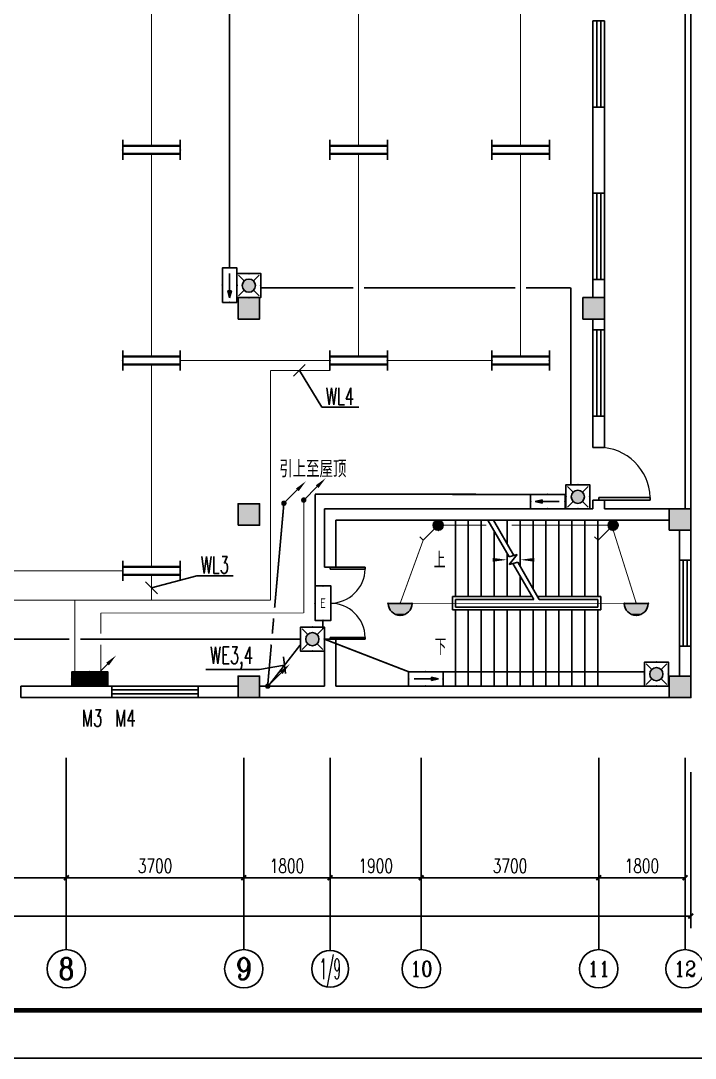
# Model space of a CAD drawing. Extents: x 343352 to 432452, y 769729 to 1078684.
# Drawn here: x 375494 to 389556, y 947500 to 969143 of the extents above; entities that cross this region are included whole.
import ezdxf
from ezdxf.enums import TextEntityAlignment as Align

# ---------------------------------------------------------------- set-up
doc = ezdxf.new("R2010")
doc.units = 0
doc.header["$LTSCALE"] = 1000
doc.header["$MEASUREMENT"] = 0
doc.linetypes.add('CENTER2', pattern=[1.125, 0.75, -0.125, 0.125, -0.125])
for name, color, linetype in [('AXIS', 3, 'Continuous'), ('AXIS_TEXT', 7, 'Continuous'), ('COLUMN', 9, 'Continuous'), ('DIM-应急', 3, 'Continuous'), ('DIM-照明', 3, 'Continuous'), ('DIM_SYMB', 3, 'Continuous'), ('EQUIP-照明', 3, 'Continuous'), ('EQUIP-箱柜', 3, 'Continuous'), ('LWIRE', 4, 'Continuous'), ('PUB_HATCH', 8, 'Continuous'), ('PUB_TITLE', 4, 'Continuous'), ('STAIR', 2, 'Continuous'), ('TEL_TEXT', 7, 'Continuous'), ('WALL', 9, 'Continuous'), ('WINDOW', 4, 'Continuous'), ('WIRE-应急', 1, 'CENTER2'), ('WIRE-照明', 4, 'Continuous')]:
    doc.layers.add(name, color=color, linetype=linetype)
doc.styles.add('_TCH_AXIS', font='COMPLEX', dxfattribs={"bigfont": 'GBCBIG'})
doc.styles.add('_TCH_DIM', font='SIMPLEX', dxfattribs={"bigfont": 'GBCBIG'})
doc.styles.add('_TCH_DIM_T3', font='SIMPLEX', dxfattribs={"width": 0.705882, "bigfont": 'GBCBIG'})
doc.styles.add('_TEL_ATTDEF', font='GBENOR', dxfattribs={"width": 0.8, "height": 3, "bigfont": 'GBCBIG'})
doc.styles.add('_TEL_DIM', font='SIMPLEX', dxfattribs={"width": 0.8, "height": 3.5, "bigfont": 'HZTXT'})
doc.styles.add('COMPLEX', font='COMPLEX')
doc.styles.add('hztxt', font='SIMPLEX', dxfattribs={"width": 0.8, "height": 3.5, "bigfont": 'HZTXT'})
doc.styles.get("Standard").update_dxf_attribs({"font": 'gbenor.shx', "bigfont": 'gbcbig.shx'})
doc.dimstyles.new('_TCH_ARCH&&100', dxfattribs={"dimtxt": 297.5, "dimasz": 100, "dimexe": 250, "dimexo": 300, "dimgap": 100, "dimtad": 1, "dimdec": 0, "dimzin": 0, "dimdsep": 46, "dimtxsty": '_TCH_DIM_T3', "dimblk": 'ARCHTICK', "dimcen": 0.09, "dimclrt": 7, "dimazin": 2, "dimtfac": 1, "dimtdec": 0, "dimtix": 1, "dimtmove": 2, "dimatfit": 3, "dimfxl": 0, "dimtolj": 1, "dimtzin": 0, "dimarcsym": 0})

# ---------------------------------------------------------------- blocks, each defined once
blk = doc.blocks.new('_AXISO')
blk.add_circle((0, 0), 0.5)
at = {"layer": 'AXIS_TEXT', "style": 'COMPLEX', "width": 1.041667}
blk.add_attdef('A', text='', height=0.56, dxfattribs=at).set_placement((-0.25, -0.28), (0.25, -0.28), align=Align.FIT)
blk = doc.blocks.new('$equip$00001160')
for p, q in [((-1.2, 0.417), (-1.2, -0.417)), ((-1.2, 0.167), (1.2, 0.167)), ((1.2, 0.417), (1.2, -0.417)), ((-1.2, -0.167), (1.2, -0.167))]:
    blk.add_line(p, q)
at = {"const_width": 0.1}
for points in [[(-1.2, 0.167), (1.2, 0.167)], [(-1.2, -0.167), (1.2, -0.167)]]:
    blk.add_lwpolyline(points, dxfattribs=at)
at = {"layer": 'EQUIP-照明'}
for p in [(-1.2, 0), (0, 0.167), (1.2, 0), (0, -0.167)]:
    blk.add_point(p, dxfattribs=at)
at = {"layer": 'EQUIP-照明', "flags": 9}
blk.add_attdef('A', (0, 0), '', height=0.00002, dxfattribs=at)
blk = doc.blocks.new('$equip$00002534')
for p, q in [((-0.72, 0.66), (-0.72, 0)), ((0.72, 0.66), (-0.72, 0.66)), ((0.72, 0), (0.72, 0.66)), ((-0.72, 0), (0.72, 0))]:
    blk.add_line(p, q)
at = {"const_width": 0.04}
blk.add_lwpolyline([(-0.72, 0.66), (-0.72, 0), (0.72, 0), (0.72, 0.66), (-0.72, 0.66), (-0.72, 0)], dxfattribs=at)
for p in [(0, 0.66), (-0.72, 0.33), (0, 0), (0.72, 0.33)]:
    blk.add_point(p)
at = {"color": 7, "style": '_TEL_DIM'}
blk.add_attdef('$TEXT$', text='', height=0.4, dxfattribs=at).set_placement((0, 0.33), align=Align.MIDDLE_CENTER)
at = {"color": 7, "style": '_TEL_DIM', "flags": 1}
blk.add_attdef('A', text='', height=0.00002, dxfattribs=at).set_placement((0, 0), align=Align.MIDDLE_CENTER)
blk = doc.blocks.new('*X38')
at = {"color": 0}
for p, q in [((-250, 33), (-83, 200)), ((-250, 68), (-118, 200)), ((-250, 104), (-154, 200)), ((-250, 139), (-189, 200)), ((-250, 174), (-224, 200)), ((-247, 0), (-47, 200)), ((-212, 0), (-12, 200)), ((-177, 0), (23, 200)), ((-141, 0), (59, 200)), ((-106, 0), (94, 200)), ((-71, 0), (129, 200)), ((-35, 0), (165, 200)), ((0, 0), (200, 200)), ((35, 0), (235, 200)), ((71, 0), (250, 179)), ((106, 0), (250, 144)), ((141, 0), (250, 109)), ((177, 0), (250, 73)), ((212, 0), (250, 38)), ((247, 0), (250, 3))]:
    blk.add_line(p, q, dxfattribs=at)
blk = doc.blocks.new('$equip$00002943')
for p, q in [((-0.75, 0.6), (-0.75, 0)), ((0.75, 0.6), (-0.75, 0.6)), ((0.75, 0), (0.75, 0.6)), ((-0.75, 0), (0.75, 0))]:
    blk.add_line(p, q)
for points, const_width in [([(-0.75, 0.3), (0.75, 0.3)], 0.6), ([(-0.75, 0.6), (-0.75, 0), (0.75, 0), (0.75, 0.6), (-0.75, 0.6), (-0.75, 0)], 0.04)]:
    blk.add_lwpolyline(points, dxfattribs=dict(const_width=const_width))
for p in [(0, 0.6), (-0.75, 0.3), (0, 0), (0.75, 0.3)]:
    blk.add_point(p)
at = {"xscale": 0.00300000000061118, "yscale": 0.00300000000061118, "zscale": 0.003}
blk.add_blockref('*X38', (0, 0), dxfattribs=at)
at = {"color": 7, "style": '_TEL_DIM', "flags": 1}
for tag in ['A', 'REMARK']:
    blk.add_attdef(tag, text='', height=0.00002, dxfattribs=at).set_placement((0, 0), align=Align.MIDDLE_CENTER)
blk = doc.blocks.new('$equip$00002604')
blk.add_hatch(color=256).paths.add_polyline_path([(0.275, 0.5, 1), (-0.274, 0.5, 1)])
for p, q in [((-0.429, 0.929), (-0.194, 0.694)), ((0.194, 0.694), (0.429, 0.929)), ((-0.429, 0.071), (-0.194, 0.306)), ((0.194, 0.306), (0.429, 0.071))]:
    blk.add_line(p, q)
at = {"const_width": 0.04}
blk.add_lwpolyline([(-0.5, 1), (-0.5, 0), (0.5, 0), (0.5, 1), (-0.5, 1), (-0.5, 0)], dxfattribs=at)
blk.add_lwpolyline([(-0.5, 1), (-0.5, 0), (0.5, 0), (0.5, 1)], close=True)
blk.add_circle((0, 0.5), 0.275)
for p in [(0, 1), (-0.5, 0.5), (0.5, 0.5), (0, 0)]:
    blk.add_point(p)
at = {"color": 7, "style": '_TEL_DIM', "flags": 1}
blk.add_attdef('A', text='', height=0.000025, dxfattribs=at).set_placement((0, 0), align=Align.MIDDLE_CENTER)
blk = doc.blocks.new('$equip$00002541')
blk.add_hatch(color=256).paths.add_polyline_path([(-0.24, 0.372), (-0.528, 0.3), (-0.24, 0.228)])
for p, q in [((-0.72, 0.6), (-0.72, 0)), ((0.72, 0.6), (-0.72, 0.6)), ((0.72, 0), (0.72, 0.6)), ((-0.72, 0), (0.72, 0)), ((-0.24, 0.372), (-0.528, 0.3)), ((-0.528, 0.3), (-0.24, 0.228)), ((-0.24, 0.372), (-0.24, 0.228))]:
    blk.add_line(p, q)
at = {"color": 7}
blk.add_line((-0.48, 0.3), (0.48, 0.3), dxfattribs=at)
at = {"const_width": 0.04}
blk.add_lwpolyline([(-0.72, 0.6), (-0.72, 0), (0.72, 0), (0.72, 0.6), (-0.72, 0.6), (-0.72, 0)], dxfattribs=at)
for p in [(0, 0.6), (-0.72, 0.3), (0, 0), (0.72, 0.3)]:
    blk.add_point(p)
at = {"color": 7, "style": '_TEL_DIM', "flags": 1}
blk.add_attdef('A', text='', height=0.00002, dxfattribs=at).set_placement((0, 0), align=Align.MIDDLE_CENTER)
blk = doc.blocks.new('$TelecSys$00000079')
for p, q in [((0.7, 0.7), (0, 0)), ((0.104, 0.104), (0.104, 0.104)), ((-0.104, -0.104), (-0.104, -0.104))]:
    blk.add_line(p, q)
at = {"const_width": 0.142}
blk.add_lwpolyline([(-0.071, 0, 1), (0.071, 0, 1)], format="xyb", close=True, dxfattribs=at)
blk.add_solid([(0.63, 0.77), (0.77, 0.63), (1.15, 1.15)])
at = {"width": 0.8, "flags": 9}
blk.add_attdef('A', (0, 0), '', height=0.00002, dxfattribs=at)
blk = doc.blocks.new('$equip$00001168')
blk.add_line((-0.5, 0), (0.5, 0))
blk.add_arc((0, 0), 0.5, 180, 0)
for p in [(-0.5, 0), (0, 0), (0.5, 0), (0, -0.5)]:
    blk.add_point(p)
for points in [[(0.433, -0.25), (-0.433, -0.25), (0.5, 0), (-0.5, 0)], [(0.25, -0.433), (-0.25, -0.433), (0.433, -0.25), (-0.433, -0.25)], [(0, -0.5), (0, -0.5), (0.25, -0.433), (-0.25, -0.433)]]:
    blk.add_solid(points)
at = {"flags": 9}
blk.add_attdef('A', (0, 0), '', height=0.00002, dxfattribs=at)
blk = doc.blocks.new('$equip$00001962')
for p, q in [((0.147, 0.356), (0.625, 0.833)), ((0.625, 0.833), (0.766, 0.692))]:
    blk.add_line(p, q)
blk.add_circle((0, 0.208), 0.208)
for p in [(-0.208, 0.208), (0, 0.417), (0, 0), (0.208, 0.208)]:
    blk.add_point(p)
for points in [[(-0.18, 0.313), (0.18, 0.313), (-0.208, 0.208), (0.208, 0.208)], [(-0.18, 0.104), (0.18, 0.104), (-0.208, 0.208), (0.208, 0.208)], [(-0.104, 0.389), (0.104, 0.389), (-0.18, 0.313), (0.18, 0.313)], [(-0.104, 0.028), (0.104, 0.028), (-0.18, 0.104), (0.18, 0.104)], [(0, 0.417), (0, 0.417), (-0.104, 0.389), (0.104, 0.389)], [(0, 0), (0, 0), (-0.104, 0.028), (0.104, 0.028)]]:
    blk.add_solid(points)
at = {"layer": 'TEL_TEXT', "style": '_TEL_DIM', "flags": 1}
blk.add_attdef('A', text='', height=0.00002, dxfattribs=at).set_placement((0, 0), align=Align.MIDDLE_CENTER)
blk = doc.blocks.new('$equip$00002540')
blk.add_hatch(color=256).paths.add_polyline_path([(0.24, 0.372), (0.24, 0.228), (0.528, 0.3)])
for p, q in [((-0.72, 0.6), (-0.72, 0)), ((0.72, 0.6), (-0.72, 0.6)), ((0.72, 0), (0.72, 0.6)), ((-0.72, 0), (0.72, 0)), ((0.24, 0.372), (0.24, 0.228)), ((0.528, 0.3), (0.24, 0.372)), ((0.24, 0.228), (0.528, 0.3))]:
    blk.add_line(p, q)
at = {"color": 7}
blk.add_line((-0.48, 0.3), (0.48, 0.3), dxfattribs=at)
at = {"const_width": 0.04}
blk.add_lwpolyline([(-0.72, 0.6), (-0.72, 0), (0.72, 0), (0.72, 0.6), (-0.72, 0.6), (-0.72, 0)], dxfattribs=at)
for p in [(0, 0.6), (-0.72, 0.3), (0, 0), (0.72, 0.3)]:
    blk.add_point(p)
at = {"color": 7, "style": '_TEL_DIM', "flags": 1}
blk.add_attdef('A', text='', height=0.00002, dxfattribs=at).set_placement((0, 0), align=Align.MIDDLE_CENTER)
blk = doc.blocks.new('_ArchTick')
at = {"color": 0, "linetype": 'ByBlock', "const_width": 0.4}
blk.add_lwpolyline([(-0.5, -0.5), (0.5, 0.5)], dxfattribs=at)
blk = doc.blocks.new('*D171')
at = {"layer": 'AXIS', "color": 0, "lineweight": -2}
for p, q in [((372744, 953465), (372744, 951015)), ((376444, 953465), (376444, 951015)), ((372744, 951265), (376444, 951265))]:
    blk.add_line(p, q, dxfattribs=at)
at = {"layer": 'Defpoints', "color": 0}
for p in [(372744, 953765), (376444, 953765), (376444, 951265)]:
    blk.add_point(p, dxfattribs=at)
at = {"layer": 'AXIS', "color": 0, "lineweight": -2, "xscale": 100, "yscale": 100, "zscale": 100, "rotation": 180}
blk.add_blockref('_ArchTick', (372744, 951265), dxfattribs=at)
at = {"layer": 'AXIS', "color": 0, "lineweight": -2, "xscale": 100, "yscale": 100, "zscale": 100}
blk.add_blockref('_ArchTick', (376444, 951265), dxfattribs=at)
at = {"layer": 'AXIS', "color": 7, "insert": (374594, 951514), "char_height": 297.5, "attachment_point": 5, "style": '_TCH_DIM_T3'}
blk.add_mtext('\\A1;3700', dxfattribs=at)
blk = doc.blocks.new('*D172')
at = {"layer": 'AXIS', "color": 0, "lineweight": -2}
for p, q in [((376444, 953465), (376444, 951015)), ((380144, 953465), (380144, 951015)), ((376444, 951265), (380144, 951265))]:
    blk.add_line(p, q, dxfattribs=at)
at = {"layer": 'Defpoints', "color": 0}
for p in [(376444, 953765), (380144, 953765), (380144, 951265)]:
    blk.add_point(p, dxfattribs=at)
at = {"layer": 'AXIS', "color": 0, "lineweight": -2, "xscale": 100, "yscale": 100, "zscale": 100, "rotation": 180}
blk.add_blockref('_ArchTick', (376444, 951265), dxfattribs=at)
at = {"layer": 'AXIS', "color": 0, "lineweight": -2, "xscale": 100, "yscale": 100, "zscale": 100}
blk.add_blockref('_ArchTick', (380144, 951265), dxfattribs=at)
at = {"layer": 'AXIS', "color": 7, "insert": (378294, 951514), "char_height": 297.5, "attachment_point": 5, "style": '_TCH_DIM_T3'}
blk.add_mtext('\\A1;3700', dxfattribs=at)
blk = doc.blocks.new('*D173')
at = {"layer": 'AXIS', "color": 0, "lineweight": -2}
for p, q in [((380144, 953465), (380144, 951015)), ((381944, 953465), (381944, 951015)), ((380144, 951265), (381944, 951265))]:
    blk.add_line(p, q, dxfattribs=at)
at = {"layer": 'Defpoints', "color": 0}
for p in [(380144, 953765), (381944, 953765), (381944, 951265)]:
    blk.add_point(p, dxfattribs=at)
at = {"layer": 'AXIS', "color": 0, "lineweight": -2, "xscale": 100, "yscale": 100, "zscale": 100, "rotation": 180}
blk.add_blockref('_ArchTick', (380144, 951265), dxfattribs=at)
at = {"layer": 'AXIS', "color": 0, "lineweight": -2, "xscale": 100, "yscale": 100, "zscale": 100}
blk.add_blockref('_ArchTick', (381944, 951265), dxfattribs=at)
at = {"layer": 'AXIS', "color": 7, "insert": (381044, 951514), "char_height": 297.5, "attachment_point": 5, "style": '_TCH_DIM_T3'}
blk.add_mtext('\\A1;1800', dxfattribs=at)
blk = doc.blocks.new('*D174')
at = {"layer": 'AXIS', "color": 0, "lineweight": -2}
for p, q in [((381944, 953465), (381944, 951015)), ((383844, 953465), (383844, 951015)), ((381944, 951265), (383844, 951265))]:
    blk.add_line(p, q, dxfattribs=at)
at = {"layer": 'Defpoints', "color": 0}
for p in [(381944, 953765), (383844, 953765), (383844, 951265)]:
    blk.add_point(p, dxfattribs=at)
at = {"layer": 'AXIS', "color": 0, "lineweight": -2, "xscale": 100, "yscale": 100, "zscale": 100, "rotation": 180}
blk.add_blockref('_ArchTick', (381944, 951265), dxfattribs=at)
at = {"layer": 'AXIS', "color": 0, "lineweight": -2, "xscale": 100, "yscale": 100, "zscale": 100}
blk.add_blockref('_ArchTick', (383844, 951265), dxfattribs=at)
at = {"layer": 'AXIS', "color": 7, "insert": (382894, 951514), "char_height": 297.5, "attachment_point": 5, "style": '_TCH_DIM_T3'}
blk.add_mtext('\\A1;1900', dxfattribs=at)
blk = doc.blocks.new('*D175')
at = {"layer": 'AXIS', "color": 0, "lineweight": -2}
for p, q in [((383844, 953465), (383844, 951015)), ((387544, 953465), (387544, 951015)), ((383844, 951265), (387544, 951265))]:
    blk.add_line(p, q, dxfattribs=at)
at = {"layer": 'Defpoints', "color": 0}
for p in [(383844, 953765), (387544, 953765), (387544, 951265)]:
    blk.add_point(p, dxfattribs=at)
at = {"layer": 'AXIS', "color": 0, "lineweight": -2, "xscale": 100, "yscale": 100, "zscale": 100, "rotation": 180}
blk.add_blockref('_ArchTick', (383844, 951265), dxfattribs=at)
at = {"layer": 'AXIS', "color": 0, "lineweight": -2, "xscale": 100, "yscale": 100, "zscale": 100}
blk.add_blockref('_ArchTick', (387544, 951265), dxfattribs=at)
at = {"layer": 'AXIS', "color": 7, "insert": (385694, 951514), "char_height": 297.5, "attachment_point": 5, "style": '_TCH_DIM_T3'}
blk.add_mtext('\\A1;3700', dxfattribs=at)
blk = doc.blocks.new('*D176')
at = {"layer": 'AXIS', "color": 0, "lineweight": -2}
for p, q in [((387544, 953465), (387544, 951015)), ((389344, 953465), (389344, 951015)), ((387544, 951265), (389344, 951265))]:
    blk.add_line(p, q, dxfattribs=at)
at = {"layer": 'Defpoints', "color": 0}
for p in [(387544, 953765), (389344, 953765), (389344, 951265)]:
    blk.add_point(p, dxfattribs=at)
at = {"layer": 'AXIS', "color": 0, "lineweight": -2, "xscale": 100, "yscale": 100, "zscale": 100, "rotation": 180}
blk.add_blockref('_ArchTick', (387544, 951265), dxfattribs=at)
at = {"layer": 'AXIS', "color": 0, "lineweight": -2, "xscale": 100, "yscale": 100, "zscale": 100}
blk.add_blockref('_ArchTick', (389344, 951265), dxfattribs=at)
at = {"layer": 'AXIS', "color": 7, "insert": (388444, 951514), "char_height": 297.5, "attachment_point": 5, "style": '_TCH_DIM_T3'}
blk.add_mtext('\\A1;1800', dxfattribs=at)
blk = doc.blocks.new('*D177')
at = {"layer": 'AXIS', "color": 0, "lineweight": -2}
for p, q in [((352224, 953465), (352224, 950215)), ((389464, 953465), (389464, 950215)), ((352224, 950465), (389464, 950465))]:
    blk.add_line(p, q, dxfattribs=at)
at = {"layer": 'Defpoints', "color": 0}
for p in [(352224, 953765), (389464, 953765), (389464, 950465)]:
    blk.add_point(p, dxfattribs=at)
at = {"layer": 'AXIS', "color": 0, "lineweight": -2, "xscale": 100, "yscale": 100, "zscale": 100, "rotation": 180}
blk.add_blockref('_ArchTick', (352224, 950465), dxfattribs=at)
at = {"layer": 'AXIS', "color": 0, "lineweight": -2, "xscale": 100, "yscale": 100, "zscale": 100}
blk.add_blockref('_ArchTick', (389464, 950465), dxfattribs=at)
at = {"layer": 'AXIS', "color": 7, "insert": (370844, 950714), "char_height": 297.5, "attachment_point": 5, "style": '_TCH_DIM_T3'}
blk.add_mtext('\\A1;37240', dxfattribs=at)
blk = doc.blocks.new('$TCHSYS$WIN2D')
for p, q in [((-0.5, 0.5), (0.5, 0.5)), ((-0.5, 0.5), (-0.5, -0.5)), ((0.5, 0.5), (0.5, -0.5)), ((0.5, 0.167), (-0.5, 0.167)), ((0.5, -0.167), (-0.5, -0.167)), ((-0.5, -0.5), (0.5, -0.5))]:
    blk.add_line(p, q)
blk = doc.blocks.new('$DorLib2D$00000002')
for p, q in [((-0.5, 0), (-0.5, 0.4875)), ((-0.475, 0.4875), (-0.5, 0.4875)), ((-0.475, 0), (-0.475, 0.4875)), ((0.475, 0), (0.475, 0.4875)), ((0.475, 0.4875), (0.5, 0.4875)), ((0.5, 0), (0.5, 0.4875)), ((-0.5, 0), (-0.475, 0)), ((0.5, 0), (0.475, 0))]:
    blk.add_line(p, q)
at = {"lineweight": 13}
for centre, start, end in [((-0.4875, 0), 0, 88.53072), ((0.4875, 0), 91.46928, 180)]:
    blk.add_arc(centre, 0.4875, start, end, dxfattribs=at)
blk = doc.blocks.new('$DorLib2D$00000001')
for p, q in [((0.45, 0.975), (0.5, 0.975)), ((0.45, 0), (0.45, 0.975)), ((0.5, 0), (0.5, 0.975)), ((0.5, 0), (0.45, 0))]:
    blk.add_line(p, q)
at = {"lineweight": 13}
blk.add_arc((0.475, 0), 0.975, 91.4693, 180, dxfattribs=at)
blk = doc.blocks.new('_FZH')
blk.add_lwpolyline([(-0.5, -0.5), (0.5, -0.5), (0.5, 0.5), (-0.5, 0.5)], close=True)
at = {"layer": 'PUB_HATCH'}
blk.add_solid([(-0.5, -0.5), (0.5, -0.5), (-0.5, 0.5), (0.5, 0.5)], dxfattribs=at)

msp = doc.modelspace()

# ---------------------------------------------------------------- linework, layer by layer
for p, q in [((389344.3, 982142.7), (389344.3, 958962.7)), ((389464.3, 982142.7), (389464.3, 958962.7))]:
    msp.add_line(p, q)
at = {"layer": 'AXIS'}
for p, q in [((376444.3, 953765.2), (376444.3, 949765.2)), ((380144.3, 953765.2), (380144.3, 949765.2)), ((381944.3, 953765.2), (381944.3, 949750.2)), ((383844.3, 953765.2), (383844.3, 949765.2)), ((387544.3, 953765.2), (387544.3, 949765.2)), ((389344.3, 953765.2), (389344.3, 949765.2))]:
    msp.add_line(p, q, dxfattribs=at)
at = {"layer": 'DIM-应急'}
msp.add_line((380972.3, 955874.7), (381015.8, 955527.4), dxfattribs=at)
for points in [[(380468.6, 955612.4), (379354.9, 955612.4)], [(380994.1, 955701.1), (380468.6, 955612.4)]]:
    msp.add_lwpolyline(points, dxfattribs=at)
at = {"layer": 'DIM-照明'}
for p, q in [((381427, 961973.1), (381179.5, 961725.6)), ((378344.3, 957189.9), (378096.9, 957437.4))]:
    msp.add_line(p, q, dxfattribs=at)
for points in [[(381303.2, 961849.4), (381769.2, 961083.3)], [(381769.2, 961083.3), (382541.6, 961083.3)], [(378220.6, 957313.7), (379162.1, 957565.3)], [(379162.1, 957565.3), (379923.7, 957565.3)]]:
    msp.add_lwpolyline(points, dxfattribs=at)
at = {"layer": 'DIM_SYMB'}
for points in [[(384419.3, 957897.7, 0, 0, 0), (385634.3, 957897.7, 0, 80, 0), (385334.3, 957897.7, 0, 0, 0)], [(384419.3, 956087.7, 0, 0, 0), (388374.3, 956087.7, 0, 0, 0), (388374.3, 957897.7, 0, 0, 0), (385904.3, 957897.7, 0, 80, 0), (386204.3, 957897.7, 0, 0, 0)]]:
    msp.add_lwpolyline(points, format="xyseb", dxfattribs=at)
at = {"layer": 'PUB_TITLE'}
msp.add_lwpolyline([(343352.5, 947499.6), (402752.5, 947499.6), (402752.5, 989499.6), (343352.5, 989499.6)], close=True, dxfattribs=at)
at = {"layer": 'PUB_TITLE', "const_width": 100}
msp.add_lwpolyline([(345852.5, 948499.6), (401752.5, 948499.6), (401752.5, 988499.6), (345852.5, 988499.6)], close=True, dxfattribs=at)
at = {"layer": 'STAIR'}
for p, q in [((384554.3, 958722.7), (385235.3, 958722.7)), ((384554.3, 958722.7), (384554.3, 957132.7)), ((384824.3, 958722.7), (384824.3, 957132.7)), ((385094.3, 958722.7), (385094.3, 957132.7)), ((385235.3, 958722.7), (385674.4, 957962.1)), ((385350.8, 958722.7), (387524.3, 958722.7)), ((385350.8, 958722.7), (385774.4, 957988.9)), ((385364.3, 958722.7), (385364.3, 958699.2)), ((385634.3, 958722.7), (385634.3, 958231.5)), ((385904.3, 958722.7), (385904.3, 957763.9)), ((386174.3, 958722.7), (386174.3, 957296.2)), ((386444.3, 958722.7), (386444.3, 957132.7)), ((386714.3, 958722.7), (386714.3, 957132.7)), ((386984.3, 958722.7), (386984.3, 957132.7)), ((387254.3, 958722.7), (387254.3, 957132.7)), ((387524.3, 958722.7), (387524.3, 957132.7)), ((389014.3, 958722.7), (387524.3, 958722.7)), ((387524.3, 958722.7), (387524.3, 957132.7)), ((385364.3, 958499.2), (385364.3, 957132.7)), ((389224.3, 955472.7), (389224.3, 958512.7)), ((385634.3, 958031.5), (385634.3, 957132.7)), ((385846.8, 958008.3), (385673.9, 957802.2)), ((385674.4, 957962.1), (385846.8, 958008.3)), ((385673.9, 957802.2), (385854.3, 957850.6)), ((385754.3, 957823.8), (386187.9, 957072.7)), ((385854.3, 957850.6), (386303.4, 957072.7)), ((385904.3, 957563.9), (385904.3, 957132.7)), ((384494.3, 956852.7), (384494.3, 957132.7)), ((384494.3, 957132.7), (386153.3, 957132.7)), ((384554.3, 957072.7), (386187.9, 957072.7)), ((384554.3, 956912.7), (384554.3, 957072.7)), ((384554.3, 957072.7), (386187.9, 957072.7)), ((384554.3, 957072.7), (384554.3, 956912.7)), ((386268.8, 957132.7), (387584.3, 957132.7)), ((386303.4, 957072.7), (387524.3, 957072.7)), ((386303.4, 957072.7), (387524.3, 957072.7)), ((387524.3, 957072.7), (387524.3, 956912.7)), ((387524.3, 957072.7), (387524.3, 956912.7)), ((387584.3, 957132.7), (387584.3, 956852.7)), ((387584.3, 956852.7), (384494.3, 956852.7)), ((387524.3, 956912.7), (384554.3, 956912.7)), ((387524.3, 956912.7), (384554.3, 956912.7)), ((384554.3, 955262.7), (384554.3, 956852.7)), ((384824.3, 955262.7), (384824.3, 956852.7)), ((385094.3, 955262.7), (385094.3, 956852.7)), ((385364.3, 955262.7), (385364.3, 956852.7)), ((385634.3, 955262.7), (385634.3, 956852.7)), ((385904.3, 955262.7), (385904.3, 956852.7)), ((386174.3, 955262.7), (386174.3, 956852.7)), ((386444.3, 955262.7), (386444.3, 956852.7)), ((386714.3, 955262.7), (386714.3, 956852.7)), ((386984.3, 955262.7), (386984.3, 956852.7)), ((387254.3, 955262.7), (387254.3, 956852.7)), ((387524.3, 955262.7), (387524.3, 956852.7)), ((387524.3, 956852.7), (387524.3, 955262.7)), ((387524.3, 955262.7), (384554.3, 955262.7)), ((387524.3, 955262.7), (389014.3, 955262.7))]:
    msp.add_line(p, q, dxfattribs=at)
at = {"layer": 'WALL'}
for p, q in [((387424.3, 967342.7), (387424.3, 965542.7)), ((387664.3, 967342.7), (387424.3, 967342.7)), ((387664.3, 965542.7), (387664.3, 967342.7)), ((387424.3, 965542.7), (387664.3, 965542.7)), ((387664.3, 963742.7), (387424.3, 963742.7)), ((387424.3, 963742.7), (387424.3, 963367.7)), ((387664.3, 963367.7), (387664.3, 963742.7)), ((387424.3, 962917.7), (387424.3, 962692.8)), ((387664.3, 962692.8), (387664.3, 962917.7)), ((387424.3, 962692.8), (387664.3, 962692.8)), ((387424.3, 960892.8), (387424.3, 960243)), ((387664.3, 960892.8), (387424.3, 960892.8)), ((387664.3, 960243), (387664.3, 960892.8)), ((387424.3, 960243), (387664.3, 960243)), ((387664.3, 959143), (387424.3, 959143)), ((387424.3, 959143), (387424.3, 958962.7)), ((387664.3, 958962.7), (387664.3, 959143)), ((381824.3, 958962.7), (381824.3, 957742.7)), ((387424.3, 958962.7), (381824.3, 958962.7)), ((389014.3, 958962.7), (387664.3, 958962.7)), ((382064.3, 957742.7), (382064.3, 958722.7)), ((387544.3, 958722.7), (382064.3, 958722.7)), ((389014.3, 958722.7), (387544.3, 958722.7)), ((389224.3, 958512.7), (389224.3, 957892.7)), ((389464.3, 957892.7), (389464.3, 958512.7)), ((381824.3, 957742.7), (382064.3, 957742.7)), ((389224.3, 957892.7), (389464.3, 957892.7)), ((382064.3, 956242.7), (381824.3, 956242.7)), ((381824.3, 956242.7), (381824.3, 955262.7)), ((382064.3, 955262.7), (382064.3, 956242.7)), ((389464.3, 956092.7), (389224.3, 956092.7)), ((389224.3, 956092.7), (389224.3, 955472.7)), ((389464.3, 955472.7), (389464.3, 956092.7)), ((377394.3, 955262.7), (375494.3, 955262.7)), ((375494.3, 955262.7), (375494.3, 955022.7)), ((377394.3, 955022.7), (377394.3, 955262.7)), ((380024.3, 955262.7), (379194.3, 955262.7)), ((379194.3, 955262.7), (379194.3, 955022.7)), ((381824.3, 955262.7), (380474.3, 955262.7)), ((389014.3, 955262.7), (382064.3, 955262.7)), ((375494.3, 955022.7), (377394.3, 955022.7)), ((379194.3, 955022.7), (380024.3, 955022.7)), ((381944.3, 955022.7), (380474.3, 955022.7)), ((389014.3, 955022.7), (381944.3, 955022.7))]:
    msp.add_line(p, q, dxfattribs=at)
at = {"layer": 'WIRE-应急', "linetype": 'CENTER2', "const_width": 35}
for points in [[(379849.4, 963988.6), (379849.4, 969868.6)], [(380499.4, 963574), (382425.6, 963574)], [(382650.6, 963574), (385802.9, 963574)], [(386027.9, 963574), (386959.8, 963574)], [(386959.8, 959462.7), (386959.8, 963574)], [(381629.3, 957352.7), (381629.3, 959264.8)], [(381629.3, 959264.8), (386122.4, 959262.7)], [(380786.8, 956900.6), (380980.3, 959077.3)], [(380738.3, 956355.2), (380766.8, 956675.6)], [(381788.6, 956457), (381788.6, 956632.7)], [(373746.1, 956242.7), (376508.5, 956242.7)], [(376733.5, 956242.7), (381324.3, 956242.7)], [(381824.3, 956242.7), (383579.2, 955562.7)], [(380643.8, 955291.2), (380718.3, 956130.2)], [(380685.6, 955304.3), (381324.3, 956125.8)], [(384299.2, 955562.7), (388495.8, 955562.7)]]:
    msp.add_lwpolyline(points, dxfattribs=at)
at = {"layer": 'WIRE-照明', "linetype": 'Continuous', "const_width": 20}
for points in [[(378220.6, 970754.4), (378220.6, 966531)], [(382538.1, 970754.4), (382538.1, 966531)], [(385915.4, 970754.4), (385915.4, 966531)], [(378220.6, 966364.4), (378220.6, 962141)], [(382538.1, 966364.4), (382538.1, 962141)], [(385915.4, 966364.4), (385915.4, 962141)], [(378820.6, 962057.7), (381938.1, 962057.7)], [(383138.1, 962057.7), (385315.4, 962057.7)], [(378220.6, 961974.4), (378220.6, 957751)], [(380703.6, 957058.4), (380703.6, 961849.4)], [(380703.6, 961849.4), (381938.1, 961849.4)], [(381394.6, 956788.1), (381394.6, 959090.8)], [(384196.5, 958618.5), (385201.7, 958618.5)], [(385730.4, 958618.5), (387841.8, 958618.5)], [(387841.8, 958528.3), (388325.9, 956989.5)], [(383403.9, 956989.5), (383884, 958306)], [(374503.1, 957667.7), (377620.6, 957667.7)], [(378220.6, 957058.4), (378220.6, 957584.4)], [(360536.8, 957058.4), (375869.1, 957058.4)], [(375869.1, 957058.4), (380703.6, 957058.4)], [(376621, 955562.7), (376621, 957058.4)], [(383653.9, 956989.5), (388075.9, 956989.5)], [(377162.1, 956355.2), (377162.1, 956788.1)], [(377162.1, 956788.1), (381394.6, 956788.1)], [(377162.1, 955582), (377162.1, 956130.2)]]:
    msp.add_lwpolyline(points, dxfattribs=at)

# ---------------------------------------------------------------- block references
at = {"layer": 'AXIS'}
ref = msp.add_blockref('_AXISO', (376444.3, 949365.2), dxfattribs=dict(at, xscale=800, yscale=800, zscale=800))
ref.add_attrib('A', '8', dxfattribs={"layer": 'AXIS_TEXT', "height": 452, "style": '_TCH_AXIS', "width": 1.097143}).set_placement((376279, 949139.2), (376609.7, 949139.2), align=Align.FIT)
ref = msp.add_blockref('_AXISO', (380144.3, 949365.2), dxfattribs=dict(at, xscale=800, yscale=800, zscale=800))
ref.add_attrib('A', '9', dxfattribs={"layer": 'AXIS_TEXT', "height": 452, "style": '_TCH_AXIS', "width": 1.097143}).set_placement((379979, 949139.2), (380309.7, 949139.2), align=Align.FIT)
ref = msp.add_blockref('_AXISO', (381944.3, 949365.2), dxfattribs=dict(at, xscale=-770.0000000000001, yscale=770.0000000000001, zscale=770.0000000000001))
ref.add_attrib('A', '1/9', dxfattribs={"layer": 'AXIS_TEXT', "height": 435.58, "style": '_TCH_AXIS', "width": 0.411765}).set_placement((381726.6, 949147.4), (382162.1, 949147.4), align=Align.FIT)
ref = msp.add_blockref('_AXISO', (383844.3, 949365.2), dxfattribs=dict(at, xscale=800, yscale=800, zscale=800))
ref.add_attrib('A', '10', dxfattribs={"layer": 'AXIS_TEXT', "height": 316.03, "style": '_TCH_AXIS', "width": 1.05931}).set_placement((383613.2, 949207.2), (384075.5, 949207.2), align=Align.FIT)
ref = msp.add_blockref('_AXISO', (387544.3, 949365.2), dxfattribs=dict(at, xscale=800, yscale=800, zscale=800))
ref.add_attrib('A', '11', dxfattribs={"layer": 'AXIS_TEXT', "height": 313.55, "style": '_TCH_AXIS', "width": 1.294798}).set_placement((387312.4, 949208.4), (387776.3, 949208.4), align=Align.FIT)
ref = msp.add_blockref('_AXISO', (389344.3, 949365.2), dxfattribs=dict(at, xscale=800, yscale=800, zscale=800))
ref.add_attrib('A', '12', dxfattribs={"layer": 'AXIS_TEXT', "height": 313.55, "style": '_TCH_AXIS', "width": 1.071557}).set_placement((389112.4, 949208.4), (389576.3, 949208.4), align=Align.FIT)
at = {"layer": 'COLUMN', "xscale": 450, "yscale": 450, "zscale": 450}
for p in [(380249.3, 963142.7), (387439.3, 963142.7), (380249.3, 958842.7), (389239.3, 958737.7), (380249.3, 955247.7), (389239.3, 955247.7)]:
    msp.add_blockref('_FZH', p, dxfattribs=at)
at = {"layer": 'EQUIP-照明', "xscale": 500, "yscale": 500, "zscale": 500}
for name, p in [('$equip$00001160', (378220.6, 966447.7)), ('$equip$00001160', (382538.1, 966447.7)), ('$equip$00001160', (385915.4, 966447.7)), ('$equip$00002604', (380249.3, 963367.7)), ('$equip$00001160', (378220.6, 962057.7)), ('$equip$00001160', (382538.1, 962057.7)), ('$equip$00001160', (385915.4, 962057.7)), ('$equip$00002604', (387108.2, 958962.7)), ('$equip$00002541', (386482.4, 958962.7)), ('$equip$00001160', (378220.6, 957667.7)), ('$equip$00001168', (383403.9, 956989.5)), ('$equip$00001168', (388325.9, 956989.5)), ('$equip$00002604', (381574.3, 955992.7)), ('$equip$00002604', (388745.8, 955262.7)), ('$equip$00002540', (383939.2, 955262.7))]:
    msp.add_blockref(name, p, dxfattribs=at)
for name, p, rotation in [('$equip$00002541', (379999.4, 963628.6), 90), ('$equip$00001962', (384196.5, 958722.7), 180), ('$equip$00001962', (387841.8, 958722.7), 180)]:
    msp.add_blockref(name, p, dxfattribs=dict(at, rotation=rotation))
at = {"layer": 'EQUIP-照明'}
ref = msp.add_blockref('$equip$00002534', (381959.3, 956992.7), dxfattribs=dict(at, xscale=500, yscale=500, zscale=500, rotation=90))
ref.add_attrib('$TEXT$', 'E', dxfattribs={"layer": '0', "color": 7, "height": 200, "style": '_TEL_ATTDEF'}).set_placement((381794.3, 956992.7), align=Align.MIDDLE_CENTER)
at = {"layer": 'EQUIP-箱柜', "xscale": 500, "yscale": 500, "zscale": 500}
msp.add_blockref('$equip$00002943', (376934, 955262.7), dxfattribs=at)
at = {"layer": 'LWIRE', "xscale": 400, "yscale": 400, "zscale": 400}
for p in [(380980.3, 959077.3), (381394.6, 959144.4), (377022.1, 955442), (380643.9, 955262.7)]:
    msp.add_blockref('$TelecSys$00000079', p, dxfattribs=at)
at = {"layer": 'WINDOW'}
for name, p, xscale, yscale, zscale, rotation in [('$TCHSYS$WIN2D', (387544.3, 968242.7), -1800, -240, -1800, 270), ('$TCHSYS$WIN2D', (387544.3, 964642.7), -1800, -240, -1800, 270), ('$TCHSYS$WIN2D', (387544.3, 961792.8), 1800, 240, 1800, 270), ('$DorLib2D$00000001', (387544.3, 959693), 1100, 1100, 1100, 270), ('$DorLib2D$00000002', (381944.3, 956992.7), 1500, 1500, 1500, 270), ('$TCHSYS$WIN2D', (389344.3, 956992.7), 1800, -240, 1800, 90), ('$TCHSYS$WIN2D', (378294.3, 955142.7), -1800, 240, -1800, 180)]:
    msp.add_blockref(name, p, dxfattribs=dict(at, xscale=xscale, yscale=yscale, zscale=zscale, rotation=rotation))

# ---------------------------------------------------------------- texts
at = {"layer": 'DIM-应急', "color": 7, "style": '_TEL_DIM', "width": 0.64}
msp.add_text('WE3,4', height=350, dxfattribs=at).set_placement((379442.4, 955729.1))
at = {"layer": 'DIM-照明', "color": 7, "style": '_TEL_DIM', "width": 0.64}
for s, p in [('WL4', (381856.7, 961133.3)), ('WL3', (379249.6, 957615.3))]:
    msp.add_text(s, height=350, dxfattribs=at).set_placement(p)
at = {"layer": 'DIM_SYMB', "color": 7, "style": '_TCH_DIM'}
for s, p in [('上', (384105.8, 957722.7)), ('下', (384124.5, 955912.7))]:
    msp.add_text(s, height=337.6, dxfattribs=at).set_placement(p)
at = {"layer": 'TEL_TEXT', "style": 'hztxt'}
for s, width, p in [('引上至屋顶', 0.8, (380883.6, 959617)), ('M3', 0.64, (376772.9, 954420.7)), ('M4', 0.64, (377468, 954420.7))]:
    msp.add_text(s, height=350, dxfattribs=dict(at, width=width)).set_placement(p)

# ---------------------------------------------------------------- dimensions: what is measured, and where the dimension line sits
at = {"layer": 'AXIS'}
for p1, p2, distance, picture, middle in [((352224.3, 953765.2), (389464.3, 953765.2), -3300, '*D177', (370844.3, 950713.9)), ((372744.3, 953765.2), (376444.3, 953765.2), -2500, '*D171', (374594.3, 951513.9)), ((376444.3, 953765.2), (380144.3, 953765.2), -2500, '*D172', (378294.3, 951513.9)), ((380144.3, 953765.2), (381944.3, 953765.2), -2500, '*D173', (381044.3, 951513.9)), ((381944.3, 953765.2), (383844.3, 953765.2), -2500, '*D174', (382894.3, 951513.9)), ((383844.3, 953765.2), (387544.3, 953765.2), -2500, '*D175', (385694.3, 951513.9)), ((387544.3, 953765.2), (389344.3, 953765.2), -2500, '*D176', (388444.3, 951513.9))]:
    dim = msp.add_aligned_dim(p1=p1, p2=p2, distance=distance, dimstyle='_TCH_ARCH&&100', dxfattribs=at)
    dim.commit()
    dim.dimension.update_dxf_attribs({"geometry": picture, "text_midpoint": middle})

doc.saveas('drawing.dxf')
